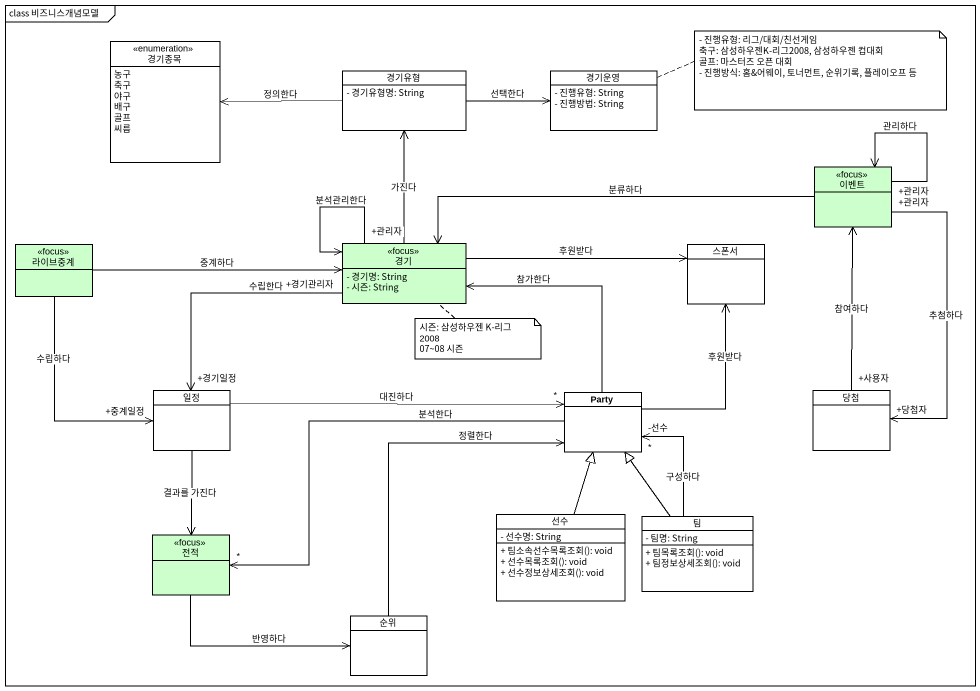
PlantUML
@startuml
mainframe class 비즈니스개념모델
hide circle
hide empty members
skinparam classAttributeIconSize 0
enum 경기종목 {
  농구
  축구
  야구
  배구
  골프
  씨름
}
class 경기유형 {
  - 경기유형명: String
}
class 경기운영 {
  - 진행유형: String
  - 진행방법: String
}
class 이벤트 <<focus>> #CCFFCC
class 라이브중계 <<focus>> #CCFFCC
class 경기 <<focus>> #CCFFCC {
  - 경기명: String
  - 시즌: String
}
class 스폰서
class 일정
class Party
class 당첨
class 전적 <<focus>> #CCFFCC
class 선수 {
  - 선수명: String
  + 팀소속선수목록조회(): void
  + 선수목록조회(): void
  + 선수정보상세조회(): void
}
class 팀 {
  - 팀명: String
  + 팀목록조회(): void
  + 팀정보상세조회(): void
}
class 순위
경기유형 -left-> 경기종목 : 정의한다
경기유형 -right-> 경기운영 : 선택한다
이벤트 "+관리자" --> 이벤트 : 관리하다
이벤트 -left-> 경기 : 분류하다
이벤트 "+관리자" --> "+당첨자" 당첨 : 추첨하다
라이브중계 -right-> 경기 : 중계하다
라이브중계 --> "+중계일정" 일정 : 수립하다
경기 -up-> 경기유형 : 가진다
경기 "+관리자" --> 경기 : 분석관리한다
경기 -right-> 스폰서 : 후원받다
경기 "+경기관리자" --> "+경기일정" 일정 : 수립한다
일정 -right-> "*" Party : 대진하다
일정 --> 전적 : 결과를 가진다
Party -up-> 경기 : 참가한다
Party -up-> 스폰서 : 후원받다
Party -left-> "*" 전적 : 분석한다
당첨 "+사용자" -up-> 이벤트 : 참여하다
전적 -right-> 순위 : 반영하다
선수 -up-|> Party
팀 -up-|> Party
팀 -up-> "-선수\n*" Party : 구성하다
순위 -up-> Party : 정렬한다
note right of 경기운영
  - 진행유형: 리그/대회/친선게임
  축구: 삼성하우젠K-리그2008, 삼성하우젠 컵대회
  골프: 마스터즈 오픈 대회
  - 진행방식: 홈&어웨이, 토너먼트, 순위기록, 플레이오프 등
end note
note bottom of 경기
  시즌: 삼성하우젠 K-리그 2008
  07~08 시즌
end note
@enduml
